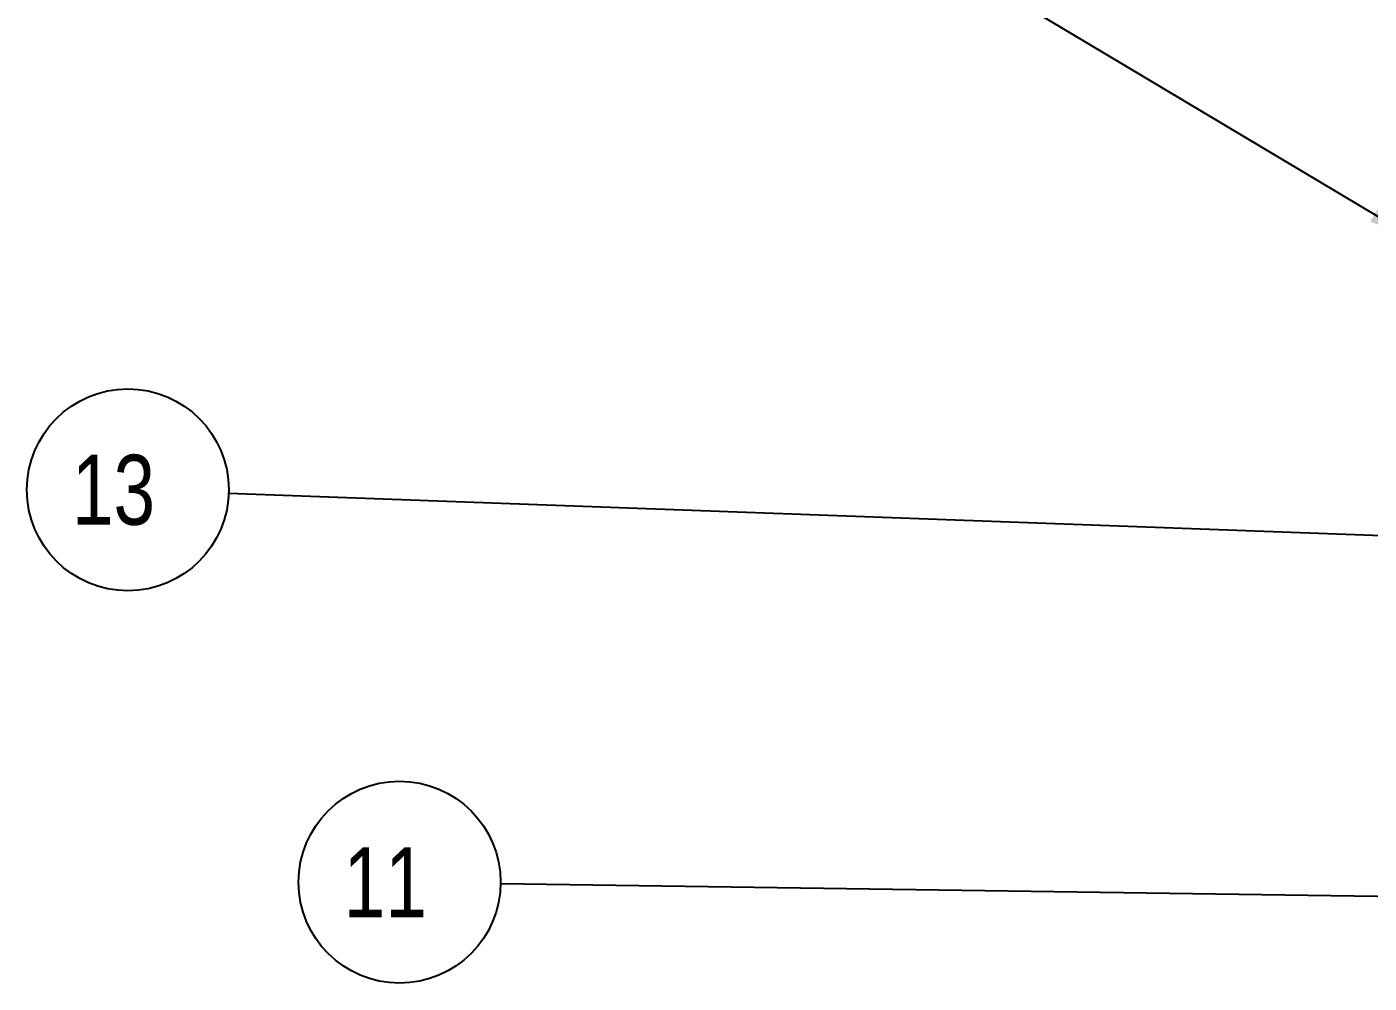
# Model space of a CAD drawing. Header units: millimetres. Extents: x 0 to 841, y 0 to 594.
# Drawn here: x 237 to 294.6, y 363.2 to 404.3 of the extents above; entities that cross this region are included whole.
import ezdxf

# ---------------------------------------------------------------- set-up
doc = ezdxf.new("R2010")
doc.units = ezdxf.units.MM
doc.header["$LTSCALE"] = 46.255
doc.layers.get('0').update_dxf_attribs({"linetype": 'CONTINUOUS'})
doc.layers.add('DETAIL', color=7, linetype='CONTINUOUS')
doc.styles.get("Standard").update_dxf_attribs({"font": 'txt', "width": 0.8})
doc.dimstyles.get("Standard").update_dxf_attribs({"dimtxt": 3, "dimasz": 2.1, "dimexe": 2, "dimexo": 1, "dimtad": 1, "dimzin": 0, "dimdsep": 46, "dimtxsty": 'STANDARD', "dimblk": '_FILLED', "dimblk1": '_FILLED', "dimblk2": '_FILLED', "dimcen": 0.09, "dimazin": 0, "dimtol": 1, "dimtp": 0.01, "dimtm": 0.01, "dimtfac": 1, "dimtofl": 0, "dimtmove": 0, "dimatfit": 3, "dimldrblk": '_FILLED', "dimfxl": 1, "dimtolj": 1, "dimtzin": 0, "dimarcsym": 0})

# ---------------------------------------------------------------- blocks, each defined once
blk = doc.blocks.new('_FILLED')
at = {"color": 0, "linetype": 'BYBLOCK'}
blk.add_solid([(0, 0), (-1, 0.167), (-1, -0.167)], dxfattribs=at)
blk = doc.blocks.new('BALLOON_BL16', base_point=(241.378, 384.398))
at = {"layer": 'DETAIL', "color": 2, "linetype": 'CONTINUOUS'}
blk.add_circle((241.378, 384.398), 4.33, dxfattribs=at)
at = {"layer": 'DETAIL', "color": 2, "linetype": 'CONTINUOUS', "insert": (238.978, 385.898), "char_height": 3, "width": 4.8, "attachment_point": 1, "line_spacing_factor": 0.9}
blk.add_mtext('13', dxfattribs=at)
blk = doc.blocks.new('BALLOON_BL24', base_point=(253.028, 367.564))
at = {"layer": 'DETAIL', "color": 2, "linetype": 'CONTINUOUS'}
blk.add_circle((253.028, 367.564), 4.33, dxfattribs=at)
at = {"layer": 'DETAIL', "color": 2, "linetype": 'CONTINUOUS', "insert": (250.628, 369.064), "char_height": 3, "width": 4.8, "attachment_point": 1, "line_spacing_factor": 0.9}
blk.add_mtext('11', dxfattribs=at)

msp = doc.modelspace()

# ---------------------------------------------------------------- block references
at = {"layer": 'DETAIL', "color": 2, "linetype": 'CONTINUOUS'}
for name, p in [('BALLOON_BL16', (241.378, 384.398)), ('BALLOON_BL24', (253.028, 367.564))]:
    msp.add_blockref(name, p, dxfattribs=at)

# ---------------------------------------------------------------- leaders
for points in [[(296.627, 395.127), (255.233, 419.859)], [(298.51, 382.293), (245.705, 384.238)], [(298.577, 366.901), (257.357, 367.501)]]:
    msp.add_leader(points, dimstyle='STANDARD', override={"dimtad": 0}, dxfattribs=at)

doc.saveas('drawing.dxf')
